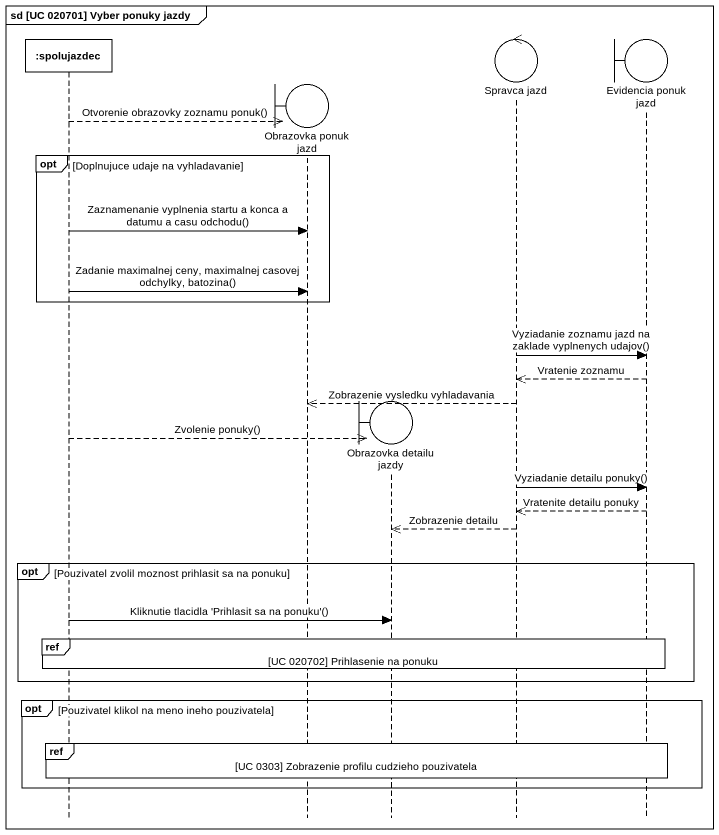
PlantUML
@startuml
mainframe sd [UC 020701] Vyber ponuky jazdy
hide footbox
participant ":spolujazdec" as spolujazdec
boundary "Obrazovka ponuk jazd" as Obrazovka_ponuk_jazd
boundary "Obrazovka detailu jazdy" as Obrazovka_detailu_jazdy
control "Spravca jazd" as Spravca_jazd
boundary "Evidencia ponuk jazd" as Evidencia_ponuk_jazd

spolujazdec -->> Obrazovka_ponuk_jazd ** : Otvorenie obrazovky zoznamu ponuk()
opt Doplnujuce udaje na vyhladavanie
  spolujazdec -> Obrazovka_ponuk_jazd : Zaznamenanie vyplnenia startu a konca a datumu a casu odchodu()
  spolujazdec -> Obrazovka_ponuk_jazd : Zadanie maximalnej ceny, maximalnej casovej odchylky, batozina()
end
Spravca_jazd -> Evidencia_ponuk_jazd : Vyziadanie zoznamu jazd na zaklade vyplnenych udajov()
Evidencia_ponuk_jazd -->> Spravca_jazd : Vratenie zoznamu
Spravca_jazd -->> Obrazovka_ponuk_jazd : Zobrazenie vysledku vyhladavania
spolujazdec -->> Obrazovka_detailu_jazdy ** : Zvolenie ponuky()
Spravca_jazd -> Evidencia_ponuk_jazd : Vyziadanie detailu ponuky()
Evidencia_ponuk_jazd -->> Spravca_jazd : Vratenite detailu ponuky
Spravca_jazd -->> Obrazovka_detailu_jazdy : Zobrazenie detailu
opt Pouzivatel zvolil moznost prihlasit sa na ponuku
  spolujazdec -> Obrazovka_detailu_jazdy : Kliknutie tlacidla 'Prihlasit sa na ponuku'()
  ref over spolujazdec, Obrazovka_ponuk_jazd, Obrazovka_detailu_jazdy, Spravca_jazd, Evidencia_ponuk_jazd : [UC 020702] Prihlasenie na ponuku
end
opt Pouzivatel klikol na meno ineho pouzivatela
  ref over spolujazdec, Obrazovka_ponuk_jazd, Obrazovka_detailu_jazdy, Spravca_jazd, Evidencia_ponuk_jazd : [UC 0303] Zobrazenie profilu cudzieho pouzivatela
end
@enduml
